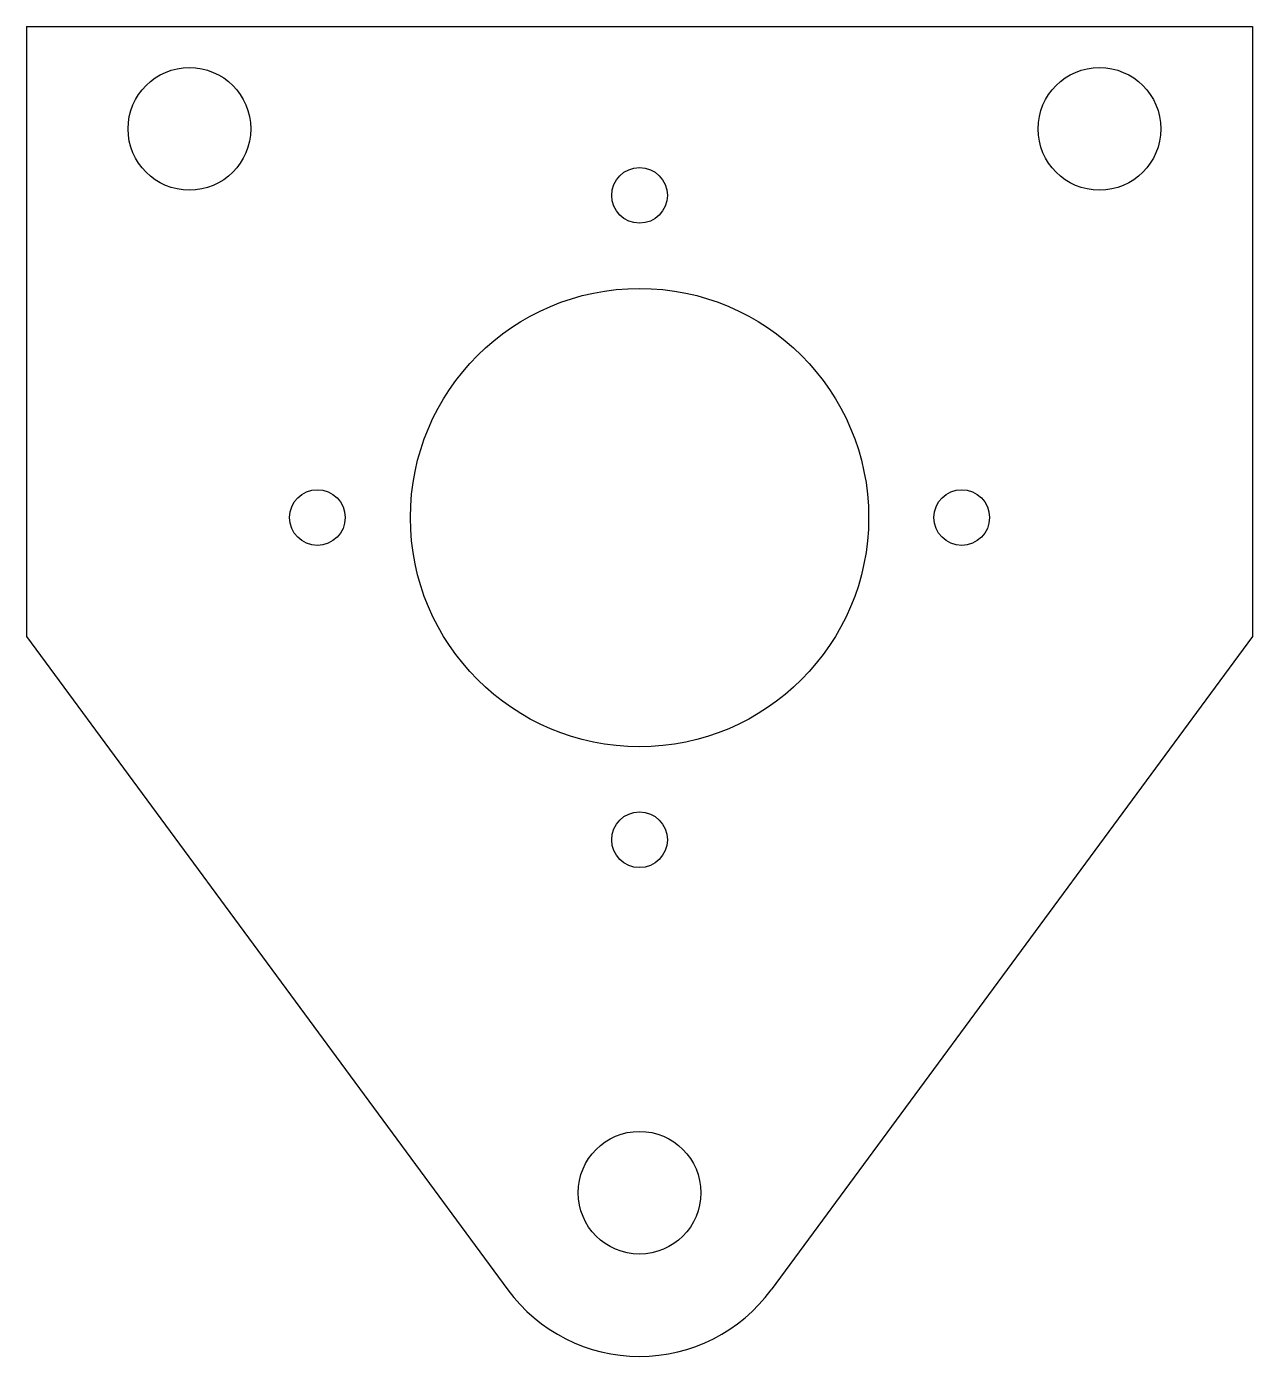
# Model space of a CAD drawing. Header units: millimetres. Extents: x 98 to 193, y 78 to 181.
import ezdxf

# ---------------------------------------------------------------- set-up
doc = ezdxf.new("R2010")
doc.units = ezdxf.units.MM

msp = doc.modelspace()

# ---------------------------------------------------------------- linework, layer by layer
for p, q in [((97.63, 181.21), (192.75, 181.21)), ((97.63, 181.21), (97.63, 133.88)), ((97.63, 181.21), (97.63, 173.27)), ((192.75, 181.21), (192.75, 133.88)), ((97.63, 133.88), (134.96, 83.19)), ((192.75, 133.88), (155.41, 83.19))]:
    msp.add_line(p, q)
for centre, radius in [((110.26, 173.27), 4.76), ((180.88, 173.27), 4.76), ((145.19, 168.11), 2.16), ((145.19, 143.11), 17.78), ((120.19, 143.11), 2.16), ((170.19, 143.11), 2.16), ((145.19, 118.11), 2.16), ((145.19, 90.72), 4.76)]:
    msp.add_circle(centre, radius)
msp.add_arc((145.19, 90.72), 12.7, 216.3711, 323.6289)

doc.saveas('drawing.dxf')
